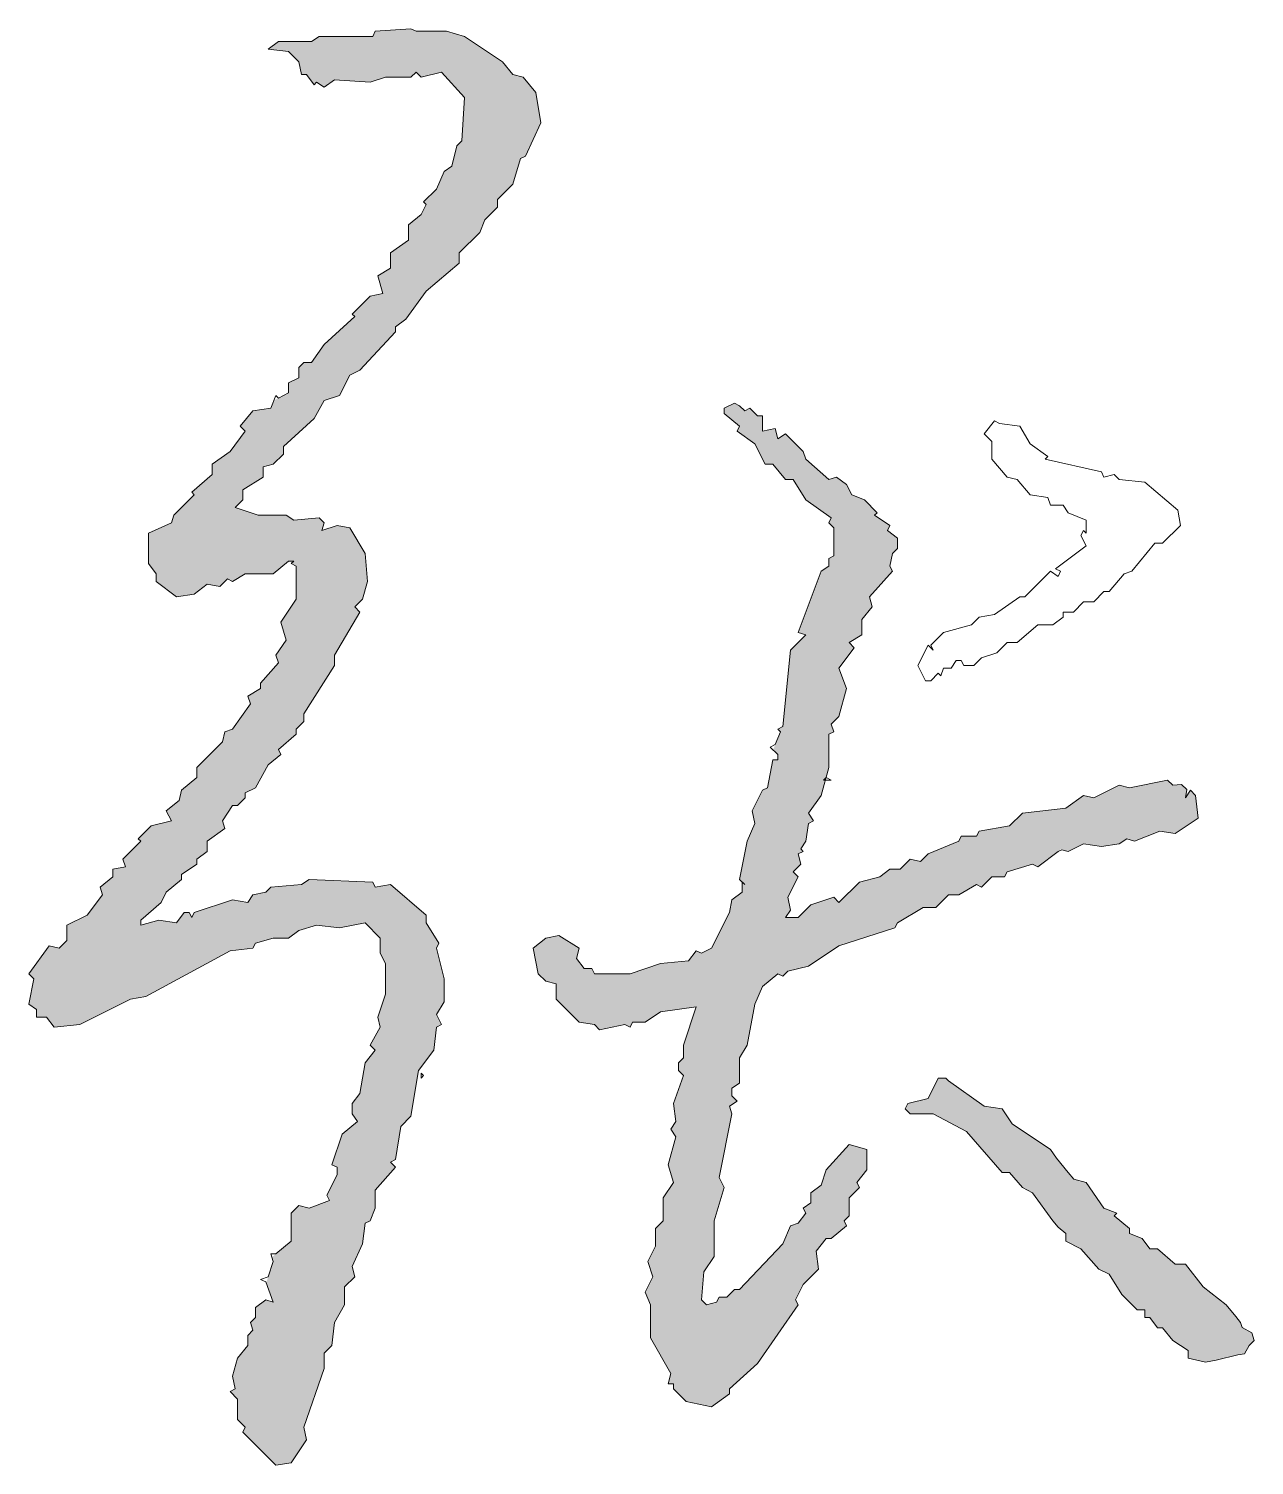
# Model space of a CAD drawing. Extents: x 1188826 to 1909461, y 608442 to 1651179.
# Drawn here: x 1862471 to 1863053, y 1018749 to 1019431 of the extents above; entities that cross this region are included whole.
import ezdxf

# ---------------------------------------------------------------- set-up
doc = ezdxf.new("R2010")
doc.units = 0
doc.header["$LTSCALE"] = 1000
doc.header["$MEASUREMENT"] = 0
doc.layers.add('WALL', color=9, linetype='Continuous', lineweight=40)
doc.layers.add('签名', color=7, linetype='Continuous', lineweight=18)

# ---------------------------------------------------------------- blocks, each defined once
blk = doc.blocks.new('21414122312')
at = {"layer": '签名'}
h = blk.add_hatch(color=2, dxfattribs=at)
h.dxf.hatch_style = 1
h.paths.add_polyline_path([(5016.05, 7891.05), (5026.93, 7892.26), (5028.14, 7894.68), (5036.61, 7897.1), (5043.87, 7897.1), (5048.71, 7900.73), (5057.17, 7903.15), (5068.06, 7901.94), (5080.16, 7904.36), (5087.41, 7897.1), (5087.41, 7889.84), (5089.83, 7885), (5089.83, 7870.49), (5086.2, 7859.6), (5087.41, 7854.76), (5082.58, 7846.3), (5084.99, 7843.88), (5080.16, 7837.83), (5077.74, 7823.31), (5074.11, 7818.48), (5074.11, 7813.64), (5076.53, 7810.01), (5069.27, 7803.96), (5064.43, 7789.45), (5066.85, 7788.24), (5066.85, 7784.61), (5062.01, 7774.93), (5063.22, 7772.51), (5053.55, 7768.88), (5048.71, 7770.09), (5045.08, 7766.46), (5045.08, 7753.16), (5035.93, 7745.53), (5036.61, 7743.48), (5033.2, 7733.23), (5036.61, 7724.13), (5032.98, 7725.34), (5028.14, 7721.71), (5028.14, 7716.87), (5025.72, 7714.45), (5026.93, 7710.82), (5024.51, 7708.4), (5024.51, 7703.56), (5019.68, 7697.52), (5017.26, 7689.05), (5018.47, 7683), (5016.05, 7681.79), (5019.68, 7678.16), (5019.68, 7668.49), (5023.31, 7664.86), (5022.1, 7662.44), (5037.82, 7646.71), (5045.08, 7647.92), (5052.34, 7658.81), (5051.13, 7664.86), (5060.8, 7692.68), (5060.8, 7699.94), (5064.43, 7703.56), (5065.64, 7714.45), (5070.48, 7722.92), (5070.48, 7731.39), (5075.32, 7736.22), (5074.11, 7741.06), (5078.95, 7751.95), (5080.16, 7761.63), (5082.58, 7762.83), (5084.99, 7768.88), (5084.99, 7777.35), (5094.67, 7788.24), (5092.25, 7790.66), (5094.67, 7791.87), (5097.09, 7807.59), (5101.93, 7812.43), (5105.56, 7834.2), (5112.82, 7843.88), (5114.03, 7854.76), (5116.44, 7855.97), (5114.03, 7860.81), (5117.65, 7866.86), (5117.65, 7877.75), (5114.03, 7892.26), (5115.23, 7894.68), (5109.19, 7904.36), (5109.19, 7907.99), (5092.25, 7922.5), (5084.99, 7921.29), (5083.79, 7923.71), (5053.55, 7924.92), (5049.92, 7922.5), (5035.4, 7921.29), (5032.98, 7918.87), (5026.93, 7917.66), (5024.51, 7914.03), (5017.26, 7915.24), (4999.11, 7909.2), (4997.9, 7906.78), (4996.69, 7909.2), (4994.27, 7909.2), (4990.65, 7904.36), (4982.18, 7905.57), (4973.71, 7903.15), (4973.71, 7905.57), (4983.39, 7914.03), (4985.81, 7918.87), (4993.07, 7924.92), (4993.07, 7927.34), (5000.32, 7932.18), (5000.32, 7934.6), (5005.16, 7938.23), (5005.16, 7943.07), (5013.63, 7949.11), (5012.42, 7952.74), (5017.26, 7960), (5019.68, 7960), (5023.31, 7963.63), (5023.31, 7966.05), (5028.14, 7968.47), (5034.19, 7979.35), (5040.24, 7984.19), (5039.03, 7986.61), (5047.5, 7993.87), (5047.5, 7996.29), (5051.13, 7999.92), (5051.13, 8003.55), (5065.64, 8026.53), (5065.64, 8031.37), (5077.74, 8051.93), (5075.32, 8054.35), (5078.95, 8057.98), (5081.37, 8066.44), (5080.16, 8079.75), (5072.9, 8091.85), (5066.85, 8093.06), (5059.59, 8090.64), (5060.8, 8094.27), (5058.38, 8096.68), (5046.29, 8095.47), (5042.66, 8097.89), (5029.35, 8097.89), (5018.47, 8101.52), (5022.1, 8105.15), (5022.1, 8109.99), (5031.77, 8116.04), (5031.77, 8120.88), (5036.61, 8122.09), (5041.45, 8126.92), (5041.45, 8130.55), (5055.96, 8143.86), (5060.8, 8152.33), (5068.06, 8154.75), (5072.9, 8164.42), (5077.74, 8166.84), (5094.67, 8184.99), (5094.67, 8187.4), (5099.51, 8191.03), (5109.19, 8204.34), (5124.91, 8217.64), (5124.91, 8222.48), (5134.59, 8232.16), (5137.01, 8238.21), (5143.06, 8244.26), (5143.06, 8247.88), (5150.31, 8255.14), (5153.94, 8267.24), (5156.36, 8268.45), (5163.62, 8284.17), (5161.2, 8298.69), (5155.15, 8305.95), (5150.31, 8307.15), (5145.47, 8313.2), (5127.33, 8325.3), (5118.86, 8327.72), (5104.35, 8327.72), (5101.93, 8328.93), (5084.99, 8327.72), (5083.79, 8325.3), (5058.38, 8325.3), (5054.75, 8322.88), (5039.03, 8322.88), (5034.19, 8319.25), (5043.87, 8318.04), (5048.71, 8313.2), (5049.92, 8307.15), (5052.34, 8307.15), (5055.96, 8302.32), (5057.17, 8303.53), (5060.8, 8301.11), (5065.64, 8304.74), (5082.58, 8303.53), (5089.83, 8305.95), (5101.93, 8305.95), (5104.35, 8308.36), (5106.77, 8305.95), (5116.44, 8308.36), (5127.33, 8296.27), (5126.12, 8275.71), (5123.7, 8273.29), (5121.28, 8263.61), (5117.65, 8261.19), (5114.03, 8252.72), (5107.98, 8246.67), (5109.19, 8245.47), (5106.77, 8240.63), (5100.72, 8235.79), (5100.72, 8228.53), (5092.25, 8222.48), (5092.25, 8215.23), (5086.2, 8211.6), (5088.62, 8203.13), (5082.58, 8201.92), (5074.11, 8193.45), (5075.32, 8192.24), (5060.8, 8178.94), (5054.75, 8170.47), (5051.13, 8170.47), (5048.71, 8168.05), (5048.71, 8163.21), (5043.87, 8160.79), (5043.87, 8155.95), (5036.91, 8152.48), (5035.4, 8148.7), (5026.93, 8147.49), (5020.89, 8140.23), (5023.31, 8137.81), (5016.05, 8128.13), (5007.58, 8122.09), (5007.58, 8117.25), (4997.9, 8108.78), (4999.11, 8107.57), (4989.44, 8097.89), (4988.23, 8094.27), (4977.34, 8089.43), (4977.34, 8074.91), (4980.97, 8070.07), (4980.97, 8066.44), (4990.65, 8059.19), (4999.11, 8060.4), (5005.16, 8065.23), (5011.21, 8064.03), (5014.84, 8067.65), (5017.26, 8066.44), (5023.31, 8070.07), (5036.61, 8070.07), (5043.87, 8076.12), (5046.29, 8076.12), (5045.08, 8074.91), (5047.5, 8073.7), (5047.5, 8057.98), (5040.24, 8047.09), (5042.66, 8038.62), (5037.82, 8031.37), (5039.03, 8027.74), (5030.56, 8018.06), (5030.56, 8015.64), (5024.51, 8012.01), (5025.72, 8008.38), (5017.26, 7996.29), (5013.63, 7995.08), (5012.42, 7990.24), (5000.32, 7978.14), (5000.32, 7973.31), (4993.07, 7967.26), (4991.86, 7962.42), (4985.81, 7957.58), (4988.23, 7952.74), (4978.55, 7950.32), (4972.5, 7944.27), (4973.71, 7943.07), (4965.24, 7934.6), (4966.45, 7930.97), (4960.41, 7929.76), (4960.41, 7926.13), (4954.36, 7921.29), (4955.57, 7917.66), (4948.31, 7907.99), (4938.63, 7903.15), (4938.63, 7895.89), (4935, 7892.26), (4930.17, 7893.47), (4920.49, 7880.17), (4922.91, 7877.75), (4920.49, 7865.65), (4924.12, 7863.23), (4924.12, 7859.6), (4928.96, 7859.6), (4932.59, 7854.76), (4944.68, 7855.97), (4968.87, 7868.07), (4976.13, 7869.28)])
h = blk.add_hatch(color=2, dxfattribs=at)
h.dxf.hatch_style = 1
h.paths.add_polyline_path([(5244.66, 7892.26), (5239.82, 7889.84), (5237.4, 7891.05), (5233.78, 7886.21), (5220.47, 7885), (5205.95, 7880.17), (5189.02, 7880.17), (5187.81, 7882.59), (5184.18, 7882.59), (5180.55, 7887.42), (5181.76, 7892.26), (5172.09, 7898.31), (5166.04, 7897.1), (5159.99, 7892.26), (5162.41, 7880.17), (5166.04, 7876.54), (5170.88, 7875.33), (5170.88, 7868.07), (5181.76, 7857.18), (5189.02, 7855.97), (5191.44, 7853.55), (5203.54, 7855.97), (5205.95, 7854.76), (5207.16, 7857.18), (5213.21, 7857.18), (5220.47, 7862.02), (5237.4, 7864.44), (5231.36, 7846.3), (5231.36, 7840.25), (5228.94, 7837.83), (5228.94, 7834.2), (5231.36, 7831.78), (5226.52, 7818.48), (5227.73, 7810.01), (5225.31, 7806.38), (5227.73, 7802.75), (5224.1, 7789.45), (5226.52, 7780.98), (5221.68, 7773.72), (5221.68, 7762.83), (5218.05, 7759.21), (5218.05, 7750.74), (5214.42, 7743.48), (5216.84, 7736.22), (5213.21, 7728.97), (5215.63, 7722.92), (5215.63, 7707.19), (5225.31, 7690.26), (5224.1, 7685.42), (5226.52, 7685.42), (5226.52, 7683), (5232.57, 7676.95), (5244.66, 7674.53), (5253.13, 7680.58), (5253.13, 7683), (5266.43, 7695.1), (5285.79, 7722.92), (5284.58, 7725.34), (5288.21, 7732.59), (5295.47, 7739.85), (5294.26, 7748.32), (5299.09, 7754.37), (5301.51, 7754.37), (5308.77, 7760.42), (5307.56, 7762.83), (5309.98, 7765.25), (5309.98, 7773.72), (5314.82, 7778.56), (5313.61, 7780.98), (5318.45, 7787.03), (5318.45, 7796.7), (5309.98, 7799.12), (5299.09, 7787.03), (5296.67, 7779.77), (5291.84, 7776.14), (5291.84, 7771.3), (5288.21, 7768.88), (5289.42, 7766.46), (5285.79, 7761.63), (5282.16, 7760.42), (5278.53, 7751.95), (5257.97, 7730.18), (5255.55, 7730.18), (5251.92, 7726.55), (5248.29, 7726.55), (5247.08, 7724.13), (5242.24, 7722.92), (5239.82, 7725.34), (5241.03, 7738.64), (5245.87, 7745.9), (5245.87, 7762.83), (5250.71, 7778.56), (5248.29, 7783.4), (5254.34, 7813.64), (5253.13, 7817.27), (5256.76, 7819.69), (5254.34, 7822.11), (5254.34, 7825.73), (5257.97, 7828.15), (5257.97, 7840.25), (5261.6, 7846.3), (5265.23, 7865.65), (5268.85, 7874.12), (5276.11, 7880.17), (5278.53, 7878.96), (5280.95, 7881.38), (5290.63, 7883.79), (5305.14, 7893.47), (5331.75, 7901.94), (5332.96, 7904.36), (5345.06, 7911.62), (5351.11, 7911.62), (5357.15, 7917.66), (5361.99, 7917.66), (5370.46, 7922.5), (5372.88, 7921.29), (5377.72, 7926.13), (5383.77, 7926.13), (5384.98, 7928.55), (5397.07, 7932.18), (5399.49, 7930.97), (5410.46, 7939.2), (5414.01, 7938.23), (5421.26, 7941.86), (5429.73, 7940.65), (5438.2, 7941.86), (5441.83, 7944.27), (5445.46, 7943.07), (5457.55, 7947.9), (5464.81, 7946.69), (5475.7, 7953.95), (5474.49, 7964.84), (5472.07, 7967.26), (5469.65, 7963.63), (5470.24, 7967.66), (5467.82, 7970.08), (5463.6, 7969.68), (5461.18, 7972.1), (5443.04, 7968.47), (5438.2, 7969.68), (5426.1, 7963.63), (5421.26, 7964.84), (5412.8, 7958.79), (5392.23, 7956.37), (5386.19, 7950.32), (5371.67, 7947.9), (5370.46, 7945.48), (5363.2, 7945.48), (5361.99, 7943.07), (5347.48, 7937.02), (5343.85, 7933.39), (5339.01, 7934.6), (5334.17, 7929.76), (5329.33, 7929.76), (5324.5, 7926.13), (5314.82, 7923.71), (5305.14, 7914.03), (5302.72, 7916.45), (5291.84, 7912.83), (5285.79, 7906.78), (5279.74, 7906.78), (5282.16, 7910.41), (5280.95, 7916.45), (5285.79, 7926.13), (5283.37, 7928.55), (5287, 7932.18), (5285.79, 7937.02), (5288.21, 7938.23), (5287, 7939.44), (5289.42, 7943.07), (5290.63, 7951.53), (5293.05, 7952.74), (5290.63, 7956.37), (5296.67, 7964.84), (5298.65, 7972.1), (5297.88, 7972.1), (5298.94, 7973.15), (5300.3, 7978.14), (5300.3, 7993.87), (5302.72, 7995.08), (5301.51, 7998.71), (5305.14, 8002.34), (5308.77, 8015.64), (5305.14, 8025.32), (5312.4, 8034.99), (5309.98, 8037.41), (5316.03, 8041.04), (5316.03, 8048.3), (5320.87, 8054.35), (5319.66, 8059.19), (5330.54, 8071.28), (5329.33, 8073.7), (5330.54, 8079.75), (5332.96, 8082.17), (5332.96, 8087.01), (5328.12, 8090.64), (5329.33, 8093.06), (5322.08, 8097.89), (5323.29, 8099.1), (5317.24, 8105.15), (5311.19, 8107.57), (5308.77, 8112.41), (5303.93, 8116.04), (5300.3, 8114.83), (5289.42, 8124.51), (5288.21, 8128.13), (5279.74, 8136.6), (5276.11, 8134.18), (5274.9, 8139.02), (5268.85, 8137.81), (5268.85, 8145.07), (5266.43, 8145.07), (5262.81, 8148.7), (5260.39, 8147.49), (5257.97, 8149.91), (5255.55, 8151.12), (5250.71, 8148.7), (5250.71, 8146.28), (5257.97, 8140.23), (5256.76, 8137.81), (5265.23, 8131.76), (5270.06, 8122.09), (5273.69, 8122.09), (5279.74, 8114.83), (5283.37, 8114.83), (5289.42, 8105.15), (5301.51, 8096.68), (5300.3, 8094.27), (5302.72, 8091.85), (5302.72, 8078.54), (5300.3, 8077.33), (5300.3, 8073.7), (5296.67, 8071.28), (5285.79, 8042.25), (5289.42, 8041.04), (5282.16, 8033.79), (5278.53, 7997.5), (5276.11, 7996.29), (5277.32, 7995.08), (5273.87, 7986.44), (5276.11, 7984.19), (5276.11, 7981.77), (5273.69, 7981.77), (5271.27, 7968.47), (5268.85, 7967.26), (5264.02, 7957.58), (5265.23, 7951.53), (5261.6, 7943.07), (5257.97, 7924.92), (5259.18, 7923.71), (5259.18, 7918.87), (5254.34, 7915.24), (5253.13, 7909.2)])
h = blk.add_hatch(color=2, dxfattribs=at)
h.dxf.hatch_style = 1
h.paths.add_polyline_path([(5433.36, 7737.43), (5439.41, 7727.76), (5446.67, 7720.5), (5450.29, 7720.5), (5450.29, 7716.87), (5452.71, 7716.87), (5456.34, 7712.03), (5458.76, 7712.03), (5463.6, 7705.98), (5470.86, 7701.15), (5470.86, 7697.52), (5479.12, 7695.73), (5484.22, 7696.65), (5494.53, 7699.1), (5497.7, 7699.71), (5499.89, 7703.56), (5502.31, 7705.98), (5501.1, 7709.61), (5496.57, 7712.15), (5495.81, 7714.51), (5493.64, 7717.44), (5489, 7722.92), (5478.11, 7731.39), (5469.65, 7742.27), (5464.81, 7742.27), (5456.34, 7749.53), (5452.71, 7749.53), (5449.08, 7754.37), (5443.04, 7756.79), (5443.04, 7759.21), (5435.78, 7765.25), (5436.99, 7766.46), (5430.94, 7768.88), (5422.47, 7780.98), (5416.71, 7782.63), (5414.01, 7785.82), (5408.47, 7792.63), (5405.54, 7796.7), (5387.39, 7808.8), (5382.56, 7816.06), (5374.09, 7817.27), (5355.46, 7830.57), (5352.32, 7830.57), (5347.48, 7820.9), (5337.8, 7818.48), (5336.59, 7816.06), (5339.01, 7813.64), (5349.9, 7813.64), (5365.62, 7805.17), (5382.56, 7785.82), (5386.19, 7785.82), (5392.23, 7778.56), (5397.07, 7776.14), (5406.75, 7762.83), (5409.26, 7759.74), (5412.8, 7756.79), (5412.8, 7753.16), (5420.05, 7749.53), (5428.52, 7739.85)])
at = {"layer": '签名', "color": 2, "elevation": 9704994.47}
for points in [[(5104.35, 8327.72), (5101.93, 8328.93), (5084.99, 8327.72), (5083.79, 8325.3), (5058.38, 8325.3), (5054.75, 8322.88), (5039.03, 8322.88), (5034.19, 8319.25), (5043.87, 8318.04), (5048.71, 8313.2), (5049.92, 8307.15), (5052.34, 8307.15), (5055.96, 8302.32), (5057.17, 8303.53), (5060.8, 8301.11), (5065.64, 8304.74), (5082.58, 8303.53), (5089.83, 8305.95), (5101.93, 8305.95), (5104.35, 8308.36), (5106.77, 8305.95), (5116.44, 8308.36), (5127.33, 8296.27), (5126.12, 8275.71), (5123.7, 8273.29), (5121.28, 8263.61), (5117.65, 8261.19), (5114.03, 8252.72), (5107.98, 8246.67), (5109.19, 8245.47), (5106.77, 8240.63), (5100.72, 8235.79), (5100.72, 8228.53), (5092.25, 8222.48), (5092.25, 8215.23), (5086.2, 8211.6), (5088.62, 8203.13), (5082.58, 8201.92), (5074.11, 8193.45), (5075.32, 8192.24), (5060.8, 8178.94), (5054.75, 8170.47), (5051.13, 8170.47), (5048.71, 8168.05), (5048.71, 8163.21), (5043.87, 8160.79), (5043.87, 8155.95), (5039.03, 8153.54), (5037.82, 8154.75), (5035.4, 8148.7), (5026.93, 8147.49), (5020.89, 8140.23), (5023.31, 8137.81), (5016.05, 8128.13), (5007.58, 8122.09), (5007.58, 8117.25), (4997.9, 8108.78), (4999.11, 8107.57), (4989.44, 8097.89), (4988.23, 8094.27), (4977.34, 8089.43), (4977.34, 8074.91), (4980.97, 8070.07), (4980.97, 8066.44), (4990.65, 8059.19), (4999.11, 8060.4), (5005.16, 8065.23), (5011.21, 8064.03), (5014.84, 8067.65), (5017.26, 8066.44), (5023.31, 8070.07), (5036.61, 8070.07), (5043.87, 8076.12), (5046.29, 8076.12), (5045.08, 8074.91), (5047.5, 8073.7), (5047.5, 8057.98), (5040.24, 8047.09), (5042.66, 8038.62), (5037.82, 8031.37), (5039.03, 8027.74), (5030.56, 8018.06), (5030.56, 8015.64), (5024.51, 8012.01), (5025.72, 8008.38), (5017.26, 7996.29), (5013.63, 7995.08), (5012.42, 7990.24), (5000.32, 7978.14), (5000.32, 7973.31), (4993.07, 7967.26), (4991.86, 7962.42), (4985.81, 7957.58), (4988.23, 7952.74), (4978.55, 7950.32), (4972.5, 7944.27), (4973.71, 7943.07), (4965.24, 7934.6), (4966.45, 7930.97), (4960.41, 7929.76), (4960.41, 7926.13), (4954.36, 7921.29), (4955.57, 7917.66), (4948.31, 7907.99), (4938.63, 7903.15), (4938.63, 7895.89), (4935, 7892.26), (4930.17, 7893.47), (4920.49, 7880.17), (4922.91, 7877.75), (4920.49, 7865.65), (4924.12, 7863.23), (4924.12, 7859.6), (4928.96, 7859.6), (4932.59, 7854.76), (4944.68, 7855.97), (4968.87, 7868.07), (4976.13, 7869.28), (5016.05, 7891.05), (5026.93, 7892.26), (5028.14, 7894.68), (5036.61, 7897.1), (5043.87, 7897.1), (5048.71, 7900.73), (5057.17, 7903.15), (5068.06, 7901.94), (5080.16, 7904.36), (5087.41, 7897.1), (5087.41, 7889.84), (5089.83, 7885), (5089.83, 7870.49), (5086.2, 7859.6), (5087.41, 7854.76), (5082.58, 7846.3), (5084.99, 7843.88), (5080.16, 7837.83), (5077.74, 7823.31), (5074.11, 7818.48), (5074.11, 7813.64), (5076.53, 7810.01), (5069.27, 7803.96), (5064.43, 7789.45), (5066.85, 7788.24), (5066.85, 7784.61), (5062.01, 7774.93), (5063.22, 7772.51), (5053.55, 7768.88), (5048.71, 7770.09), (5045.08, 7766.46), (5045.08, 7753.16), (5037.82, 7747.11), (5035.4, 7747.11), (5036.61, 7743.48), (5034.19, 7736.22), (5030.56, 7735.01), (5032.98, 7733.8), (5036.61, 7724.13), (5032.98, 7725.34), (5028.14, 7721.71), (5028.14, 7716.87), (5025.72, 7714.45), (5026.93, 7710.82), (5024.51, 7708.4), (5024.51, 7703.56), (5019.68, 7697.52), (5017.26, 7689.05), (5018.47, 7683), (5016.05, 7681.79), (5019.68, 7678.16), (5019.68, 7668.49), (5023.31, 7664.86), (5022.1, 7662.44), (5037.82, 7646.71), (5045.08, 7647.92), (5052.34, 7658.81), (5051.13, 7664.86), (5060.8, 7692.68), (5060.8, 7699.94), (5064.43, 7703.56), (5065.64, 7714.45), (5070.48, 7722.92), (5070.48, 7731.39), (5075.32, 7736.22), (5074.11, 7741.06), (5078.95, 7751.95), (5080.16, 7761.63), (5082.58, 7762.83), (5084.99, 7768.88), (5084.99, 7777.35), (5094.67, 7788.24), (5092.25, 7790.66), (5094.67, 7791.87), (5097.09, 7807.59), (5101.93, 7812.43), (5105.56, 7834.2), (5112.82, 7843.88), (5114.03, 7854.76), (5116.44, 7855.97), (5114.03, 7860.81), (5117.65, 7866.86), (5117.65, 7877.75), (5114.03, 7892.26), (5115.23, 7894.68), (5109.19, 7904.36), (5109.19, 7907.99), (5092.25, 7922.5), (5084.99, 7921.29), (5083.79, 7923.71), (5053.55, 7924.92), (5049.92, 7922.5), (5035.4, 7921.29), (5032.98, 7918.87), (5026.93, 7917.66), (5024.51, 7914.03), (5017.26, 7915.24), (4999.11, 7909.2), (4997.9, 7906.78), (4996.69, 7909.2), (4994.27, 7909.2), (4990.65, 7904.36), (4982.18, 7905.57), (4973.71, 7903.15), (4973.71, 7905.57), (4983.39, 7914.03), (4985.81, 7918.87), (4993.07, 7924.92), (4993.07, 7927.34), (5000.32, 7932.18), (5000.32, 7934.6), (5005.16, 7938.23), (5005.16, 7943.07), (5013.63, 7949.11), (5012.42, 7952.74), (5017.26, 7960), (5019.68, 7960), (5023.31, 7963.63), (5023.31, 7966.05), (5028.14, 7968.47), (5034.19, 7979.35), (5040.24, 7984.19), (5039.03, 7986.61), (5047.5, 7993.87), (5047.5, 7996.29), (5051.13, 7999.92), (5051.13, 8003.55), (5065.64, 8026.53), (5065.64, 8031.37), (5077.74, 8051.93), (5075.32, 8054.35), (5078.95, 8057.98), (5081.37, 8066.44), (5080.16, 8079.75), (5072.9, 8091.85), (5066.85, 8093.06), (5059.59, 8090.64), (5060.8, 8094.27), (5058.38, 8096.68), (5046.29, 8095.47), (5042.66, 8097.89), (5029.35, 8097.89), (5018.47, 8101.52), (5022.1, 8105.15), (5022.1, 8109.99), (5031.77, 8116.04), (5031.77, 8120.88), (5036.61, 8122.09), (5041.45, 8126.92), (5041.45, 8130.55), (5055.96, 8143.86), (5060.8, 8152.33), (5068.06, 8154.75), (5072.9, 8164.42), (5077.74, 8166.84), (5094.67, 8184.99), (5094.67, 8187.4), (5099.51, 8191.03), (5109.19, 8204.34), (5124.91, 8217.64), (5124.91, 8222.48), (5134.59, 8232.16), (5137.01, 8238.21), (5143.06, 8244.26), (5143.06, 8247.88), (5150.31, 8255.14), (5153.94, 8267.24), (5156.36, 8268.45), (5163.62, 8284.17), (5161.2, 8298.69), (5155.15, 8305.95), (5150.31, 8307.15), (5145.47, 8313.2), (5127.33, 8325.3), (5118.86, 8327.72), (5104.35, 8327.72)], [(5257.97, 8149.91), (5255.55, 8151.12), (5250.71, 8148.7), (5250.71, 8146.28), (5257.97, 8140.23), (5256.76, 8137.81), (5265.23, 8131.76), (5270.06, 8122.09), (5273.69, 8122.09), (5279.74, 8114.83), (5283.37, 8114.83), (5289.42, 8105.15), (5301.51, 8096.68), (5300.3, 8094.27), (5302.72, 8091.85), (5302.72, 8078.54), (5300.3, 8077.33), (5300.3, 8073.7), (5296.67, 8071.28), (5285.79, 8042.25), (5289.42, 8041.04), (5282.16, 8033.79), (5278.53, 7997.5), (5276.11, 7996.29), (5277.32, 7995.08), (5274.9, 7989.03), (5272.48, 7987.82), (5276.11, 7984.19), (5276.11, 7981.77), (5273.69, 7981.77), (5271.27, 7968.47), (5268.85, 7967.26), (5264.02, 7957.58), (5265.23, 7951.53), (5261.6, 7943.07), (5257.97, 7924.92), (5260.39, 7922.5), (5260.39, 7922.5), (5259.18, 7923.71), (5259.18, 7918.87), (5254.34, 7915.24), (5253.13, 7909.2), (5244.66, 7892.26), (5239.82, 7889.84), (5237.4, 7891.05), (5233.78, 7886.21), (5220.47, 7885), (5205.95, 7880.17), (5189.02, 7880.17), (5187.81, 7882.59), (5184.18, 7882.59), (5180.55, 7887.42), (5181.76, 7892.26), (5172.09, 7898.31), (5166.04, 7897.1), (5159.99, 7892.26), (5162.41, 7880.17), (5166.04, 7876.54), (5170.88, 7875.33), (5170.88, 7868.07), (5181.76, 7857.18), (5189.02, 7855.97), (5191.44, 7853.55), (5203.54, 7855.97), (5205.95, 7854.76), (5207.16, 7857.18), (5213.21, 7857.18), (5220.47, 7862.02), (5237.4, 7864.44), (5231.36, 7846.3), (5231.36, 7840.25), (5228.94, 7837.83), (5228.94, 7834.2), (5231.36, 7831.78), (5226.52, 7818.48), (5227.73, 7810.01), (5225.31, 7806.38), (5227.73, 7802.75), (5224.1, 7789.45), (5226.52, 7780.98), (5221.68, 7773.72), (5221.68, 7762.83), (5218.05, 7759.21), (5218.05, 7750.74), (5214.42, 7743.48), (5216.84, 7736.22), (5213.21, 7728.97), (5215.63, 7722.92), (5215.63, 7707.19), (5225.31, 7690.26), (5224.1, 7685.42), (5226.52, 7685.42), (5226.52, 7683), (5232.57, 7676.95), (5244.66, 7674.53), (5253.13, 7680.58), (5253.13, 7683), (5266.43, 7695.1), (5285.79, 7722.92), (5284.58, 7725.34), (5288.21, 7732.59), (5295.47, 7739.85), (5294.26, 7748.32), (5299.09, 7754.37), (5301.51, 7754.37), (5308.77, 7760.42), (5307.56, 7762.83), (5309.98, 7765.25), (5309.98, 7773.72), (5314.82, 7778.56), (5313.61, 7780.98), (5318.45, 7787.03), (5318.45, 7796.7), (5309.98, 7799.12), (5299.09, 7787.03), (5296.67, 7779.77), (5291.84, 7776.14), (5291.84, 7771.3), (5288.21, 7768.88), (5289.42, 7766.46), (5285.79, 7761.63), (5282.16, 7760.42), (5278.53, 7751.95), (5257.97, 7730.18), (5255.55, 7730.18), (5251.92, 7726.55), (5248.29, 7726.55), (5247.08, 7724.13), (5242.24, 7722.92), (5239.82, 7725.34), (5241.03, 7738.64), (5245.87, 7745.9), (5245.87, 7762.83), (5250.71, 7778.56), (5248.29, 7783.4), (5254.34, 7813.64), (5253.13, 7817.27), (5256.76, 7819.69), (5254.34, 7822.11), (5254.34, 7825.73), (5257.97, 7828.15), (5257.97, 7840.25), (5261.6, 7846.3), (5265.23, 7865.65), (5268.85, 7874.12), (5276.11, 7880.17), (5278.53, 7878.96), (5280.95, 7881.38), (5290.63, 7883.79), (5305.14, 7893.47), (5331.75, 7901.94), (5332.96, 7904.36), (5345.06, 7911.62), (5351.11, 7911.62), (5357.15, 7917.66), (5361.99, 7917.66), (5370.46, 7922.5), (5372.88, 7921.29), (5377.72, 7926.13), (5383.77, 7926.13), (5384.98, 7928.55), (5397.07, 7932.18), (5399.49, 7930.97), (5409.17, 7938.23), (5411.02, 7939.04), (5414.01, 7938.23), (5421.26, 7941.86), (5429.73, 7940.65), (5438.2, 7941.86), (5441.83, 7944.27), (5445.46, 7943.07), (5457.55, 7947.9), (5464.81, 7946.69), (5475.7, 7953.95), (5474.49, 7964.84), (5472.07, 7967.26), (5469.65, 7963.63), (5470.24, 7967.66), (5467.82, 7970.08), (5463.6, 7969.68), (5461.18, 7972.1), (5443.04, 7968.47), (5438.2, 7969.68), (5426.1, 7963.63), (5421.26, 7964.84), (5412.8, 7958.79), (5392.23, 7956.37), (5386.19, 7950.32), (5371.67, 7947.9), (5370.46, 7945.48), (5363.2, 7945.48), (5361.99, 7943.07), (5347.48, 7937.02), (5343.85, 7933.39), (5339.01, 7934.6), (5334.17, 7929.76), (5329.33, 7929.76), (5324.5, 7926.13), (5314.82, 7923.71), (5305.14, 7914.03), (5302.72, 7916.45), (5291.84, 7912.83), (5285.79, 7906.78), (5279.74, 7906.78), (5282.16, 7910.41), (5280.95, 7916.45), (5285.79, 7926.13), (5283.37, 7928.55), (5287, 7932.18), (5285.79, 7937.02), (5288.21, 7938.23), (5287, 7939.44), (5289.42, 7943.07), (5290.63, 7951.53), (5293.05, 7952.74), (5290.63, 7956.37), (5296.67, 7964.84), (5300.3, 7978.14), (5300.3, 7993.87), (5302.72, 7995.08), (5301.51, 7998.71), (5305.14, 8002.34), (5308.77, 8015.64), (5305.14, 8025.32), (5312.4, 8034.99), (5309.98, 8037.41), (5316.03, 8041.04), (5316.03, 8048.3), (5320.87, 8054.35), (5319.66, 8059.19), (5330.54, 8071.28), (5329.33, 8073.7), (5330.54, 8079.75), (5332.96, 8082.17), (5332.96, 8087.01), (5328.12, 8090.64), (5329.33, 8093.06), (5322.08, 8097.89), (5323.29, 8099.1), (5317.24, 8105.15), (5311.19, 8107.57), (5308.77, 8112.41), (5303.93, 8116.04), (5300.3, 8114.83), (5289.42, 8124.51), (5288.21, 8128.13), (5279.74, 8136.6), (5276.11, 8134.18), (5274.9, 8139.02), (5268.85, 8137.81), (5268.85, 8145.07), (5266.43, 8145.07), (5262.81, 8148.7), (5260.39, 8147.49), (5257.97, 8149.91)], [(5381.35, 8141.44), (5378.93, 8142.65), (5374.09, 8136.6), (5377.72, 8132.97), (5377.72, 8124.51), (5384.98, 8116.04), (5389.81, 8114.83), (5395.86, 8107.57), (5404.33, 8106.36), (5405.54, 8102.73), (5411.59, 8102.73), (5414.01, 8099.1), (5422.47, 8095.47), (5422.47, 8089.43), (5421.26, 8090.64), (5420.05, 8088.22), (5422.47, 8083.38), (5407.96, 8072.49), (5410.38, 8071.28), (5409.17, 8068.86), (5405.54, 8071.28), (5393.44, 8059.19), (5391.02, 8059.19), (5378.93, 8050.72), (5371.67, 8049.51), (5368.04, 8045.88), (5354.74, 8042.25), (5348.69, 8036.2), (5349.9, 8033.79), (5347.48, 8036.2), (5342.64, 8026.53), (5346.27, 8019.27), (5348.69, 8019.27), (5352.32, 8022.9), (5353.53, 8021.69), (5354.74, 8025.32), (5358.36, 8025.32), (5360.78, 8028.95), (5363.2, 8028.95), (5364.41, 8026.53), (5369.25, 8026.53), (5372.88, 8030.16), (5380.14, 8032.58), (5384.98, 8037.41), (5389.81, 8037.41), (5399.49, 8045.88), (5406.75, 8045.88), (5411.59, 8049.51), (5411.59, 8051.93), (5416.43, 8051.93), (5421.26, 8056.77), (5426.1, 8056.77), (5430.94, 8061.61), (5433.36, 8061.61), (5440.62, 8070.07), (5444.25, 8071.28), (5455.13, 8084.59), (5458.76, 8084.59), (5467.23, 8093.06), (5466.02, 8100.31), (5450.29, 8113.62), (5438.2, 8114.83), (5435.78, 8117.25), (5430.94, 8116.04), (5429.73, 8118.46), (5403.12, 8124.51), (5404.33, 8125.71), (5395.86, 8131.76), (5391.02, 8140.23), (5381.35, 8141.44)], [(5301.51, 7972.1), (5299.09, 7973.31), (5297.88, 7972.1), (5301.51, 7972.1)], [(5107.98, 7831.78), (5106.77, 7832.99), (5106.77, 7830.57), (5107.98, 7831.78)], [(5357.15, 7829.36), (5355.95, 7830.57), (5352.32, 7830.57), (5347.48, 7820.9), (5337.8, 7818.48), (5336.59, 7816.06), (5339.01, 7813.64), (5349.9, 7813.64), (5365.62, 7805.17), (5382.56, 7785.82), (5386.19, 7785.82), (5392.23, 7778.56), (5397.07, 7776.14), (5406.75, 7762.83), (5409.26, 7759.74), (5412.8, 7756.79), (5412.8, 7753.16), (5420.05, 7749.53), (5428.52, 7739.85), (5433.36, 7737.43), (5439.41, 7727.76), (5446.67, 7720.5), (5450.29, 7720.5), (5450.29, 7716.87), (5452.71, 7716.87), (5456.34, 7712.03), (5458.76, 7712.03), (5463.6, 7705.98), (5470.86, 7701.15), (5470.86, 7697.52), (5479.12, 7695.73), (5484.22, 7696.65), (5494.53, 7699.1), (5497.7, 7699.71), (5499.89, 7703.56), (5499.89, 7703.56), (5502.31, 7705.98), (5501.1, 7709.61), (5496.57, 7712.15), (5495.81, 7714.51), (5493.64, 7717.44), (5489, 7722.92), (5478.11, 7731.39), (5469.65, 7742.27), (5464.81, 7742.27), (5456.34, 7749.53), (5452.71, 7749.53), (5449.08, 7754.37), (5443.04, 7756.79), (5443.04, 7759.21), (5435.78, 7765.25), (5436.99, 7766.46), (5430.94, 7768.88), (5422.47, 7780.98), (5416.71, 7782.63), (5414.01, 7785.82), (5408.47, 7792.63), (5405.54, 7796.7), (5387.39, 7808.8), (5382.56, 7816.06), (5374.09, 7817.27), (5357.15, 7829.36)]]:
    blk.add_lwpolyline(points, dxfattribs=at)

msp = doc.modelspace()

# ---------------------------------------------------------------- block references
at = {"layer": 'WALL'}
msp.add_blockref('21414122312', (1857550.85, 1011101.95), dxfattribs=at)

doc.saveas('drawing.dxf')
